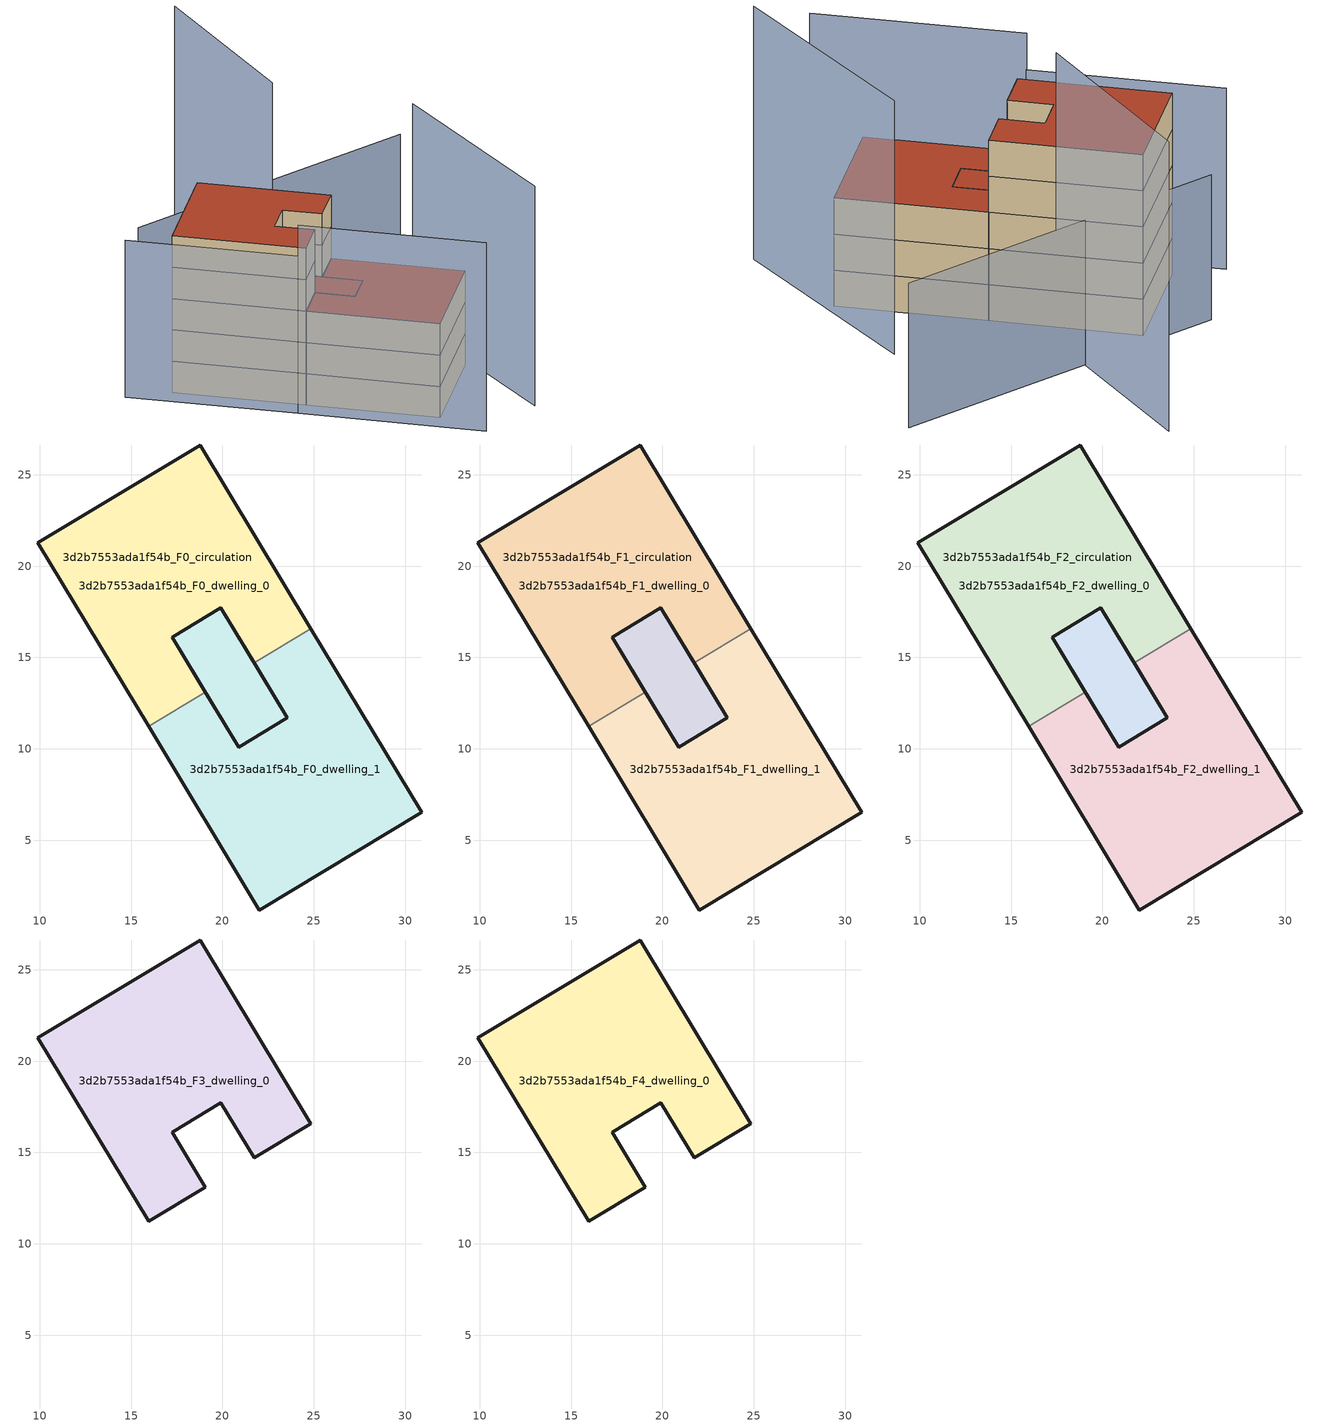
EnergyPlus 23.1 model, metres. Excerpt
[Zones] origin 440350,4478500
3d2b7553ada1f54b_F0_dwelling_0
 floor ground (EU_floor_Construction): 23.55,11.69 20.89,10.09 19.07,13.1 17.26,16.12 19.92,17.72 21.74,14.71 z0; 18.8,26.63 24.85,16.58 21.74,14.71 19.92,17.72 17.26,16.12 19.07,13.1 15.96,11.23 9.91,21.28 z0
 wall outside (EU_wall_Construction): 19.07,13.1 17.26,16.12 19.92,17.72 21.74,14.71 / 24.85,16.58 18.8,26.63 9.91,21.28 15.96,11.23 z0:3
 wall to 3d2b7553ada1f54b_F0_dwelling_1 (EU_wall_Construction): 15.96,11.23 19.07,13.1 / 21.74,14.71 24.85,16.58 z0:3
3d2b7553ada1f54b_F0_dwelling_1
 floor ground (EU_floor_Construction): 24.85,16.58 30.9,6.53 22.01,1.18 15.96,11.23 19.07,13.1 20.89,10.09 23.55,11.69 21.74,14.71 z0; 21.74,14.71 23.55,11.69 20.89,10.09 19.07,13.1 17.26,16.12 19.92,17.72 z0
 wall outside (EU_wall_Construction): 21.74,14.71 23.55,11.69 20.89,10.09 19.07,13.1 / 15.96,11.23 22.01,1.18 30.9,6.53 24.85,16.58 z0:3
3d2b7553ada1f54b_F0_circulation
 floor ground (EU_floor_Construction): 18.8,26.63 24.85,16.58 21.74,14.71 19.92,17.72 17.26,16.12 19.07,13.1 15.96,11.23 9.91,21.28 z0; 21.74,14.71 23.55,11.69 20.89,10.09 19.07,13.1 17.26,16.12 19.92,17.72 z0; 24.85,16.58 30.9,6.53 22.01,1.18 15.96,11.23 19.07,13.1 20.89,10.09 23.55,11.69 21.74,14.71 z0
 wall outside (EU_wall_Construction): 20.89,10.09 23.55,11.69 19.92,17.72 17.26,16.12 20.89,10.09 z0:3
3d2b7553ada1f54b_F1_dwelling_0
 floor outside (EU_floor_Construction): 18.8,26.63 24.85,16.58 21.74,14.71 19.92,17.72 17.26,16.12 19.07,13.1 15.96,11.23 9.91,21.28 z3; 21.74,14.71 23.55,11.69 20.89,10.09 19.07,13.1 17.26,16.12 19.92,17.72 z3
 wall outside (EU_wall_Construction): 19.07,13.1 17.26,16.12 19.92,17.72 21.74,14.71 / 24.85,16.58 18.8,26.63 9.91,21.28 15.96,11.23 z3:6
 wall to 3d2b7553ada1f54b_F1_dwelling_1 (EU_wall_Construction): 15.96,11.23 19.07,13.1 / 21.74,14.71 24.85,16.58 z3:6
3d2b7553ada1f54b_F1_dwelling_1
 floor to 3d2b7553ada1f54b_F0_dwelling_1 (EU_floor_Construction): 24.85,16.58 30.9,6.53 22.01,1.18 15.96,11.23 19.07,13.1 20.89,10.09 23.55,11.69 21.74,14.71 z3; 21.74,14.71 23.55,11.69 20.89,10.09 19.07,13.1 17.26,16.12 19.92,17.72 z3
 wall outside (EU_wall_Construction): 21.74,14.71 23.55,11.69 20.89,10.09 19.07,13.1 / 15.96,11.23 22.01,1.18 30.9,6.53 24.85,16.58 z3:6
3d2b7553ada1f54b_F1_circulation
 floor outside (EU_floor_Construction): 21.74,14.71 23.55,11.69 20.89,10.09 19.07,13.1 17.26,16.12 19.92,17.72 z3; 24.85,16.58 30.9,6.53 22.01,1.18 15.96,11.23 19.07,13.1 20.89,10.09 23.55,11.69 21.74,14.71 z3
 floor to 3d2b7553ada1f54b_F0_circulation (EU_floor_Construction): 18.8,26.63 24.85,16.58 21.74,14.71 19.92,17.72 17.26,16.12 19.07,13.1 15.96,11.23 9.91,21.28 z3
 wall outside (EU_wall_Construction): 20.89,10.09 23.55,11.69 19.92,17.72 17.26,16.12 20.89,10.09 z3:6
3d2b7553ada1f54b_F2_dwelling_0
 floor outside (EU_floor_Construction): 18.8,26.63 24.85,16.58 21.74,14.71 19.92,17.72 17.26,16.12 19.07,13.1 15.96,11.23 9.91,21.28 z6; 21.74,14.71 23.55,11.69 20.89,10.09 19.07,13.1 17.26,16.12 19.92,17.72 z6
 wall outside (EU_wall_Construction): 19.07,13.1 17.26,16.12 19.92,17.72 21.74,14.71 / 24.85,16.58 18.8,26.63 9.91,21.28 15.96,11.23 z6:9
 wall to 3d2b7553ada1f54b_F2_dwelling_1 (EU_wall_Construction): 15.96,11.23 19.07,13.1 / 21.74,14.71 24.85,16.58 z6:9
 roof outside (EU_floor_Construction): 23.55,11.69 21.74,14.71 19.92,17.72 17.26,16.12 19.07,13.1 20.89,10.09 z9
3d2b7553ada1f54b_F2_dwelling_1
 floor to 3d2b7553ada1f54b_F1_dwelling_1 (EU_floor_Construction): 24.85,16.58 30.9,6.53 22.01,1.18 15.96,11.23 19.07,13.1 20.89,10.09 23.55,11.69 21.74,14.71 z6; 21.74,14.71 23.55,11.69 20.89,10.09 19.07,13.1 17.26,16.12 19.92,17.72 z6
 wall outside (EU_wall_Construction): 21.74,14.71 23.55,11.69 20.89,10.09 19.07,13.1 / 15.96,11.23 22.01,1.18 30.9,6.53 24.85,16.58 z6:9
 roof outside (EU_roof_Construction): 30.9,6.53 24.85,16.58 21.74,14.71 23.55,11.69 20.89,10.09 19.07,13.1 15.96,11.23 22.01,1.18 z9; 23.55,11.69 21.74,14.71 19.92,17.72 17.26,16.12 19.07,13.1 20.89,10.09 z9
3d2b7553ada1f54b_F2_circulation
 floor outside (EU_floor_Construction): 21.74,14.71 23.55,11.69 20.89,10.09 19.07,13.1 17.26,16.12 19.92,17.72 z6; 24.85,16.58 30.9,6.53 22.01,1.18 15.96,11.23 19.07,13.1 20.89,10.09 23.55,11.69 21.74,14.71 z6
 floor to 3d2b7553ada1f54b_F1_circulation (EU_floor_Construction): 18.8,26.63 24.85,16.58 21.74,14.71 19.92,17.72 17.26,16.12 19.07,13.1 15.96,11.23 9.91,21.28 z6
 wall outside (EU_wall_Construction): 20.89,10.09 23.55,11.69 19.92,17.72 17.26,16.12 20.89,10.09 z6:9
 roof outside (EU_roof_Construction): 21.74,14.71 24.85,16.58 18.8,26.63 9.91,21.28 15.96,11.23 19.07,13.1 17.26,16.12 19.92,17.72 z9; 23.55,11.69 21.74,14.71 19.92,17.72 17.26,16.12 19.07,13.1 20.89,10.09 z9; 30.9,6.53 24.85,16.58 21.74,14.71 23.55,11.69 20.89,10.09 19.07,13.1 15.96,11.23 22.01,1.18 z9
3d2b7553ada1f54b_F3_dwelling_0
 floor to 3d2b7553ada1f54b_F2_dwelling_0 (EU_floor_Construction): 18.8,26.63 24.85,16.58 21.74,14.71 19.92,17.72 17.26,16.12 19.07,13.1 15.96,11.23 9.91,21.28 z9
 wall outside (EU_wall_Construction): 18.8,26.63 9.91,21.28 15.96,11.23 19.07,13.1 17.26,16.12 19.92,17.72 21.74,14.71 24.85,16.58 18.8,26.63 z9:12
3d2b7553ada1f54b_F4_dwelling_0
 floor to 3d2b7553ada1f54b_F3_dwelling_0 (EU_floor_Construction): 18.8,26.63 24.85,16.58 21.74,14.71 19.92,17.72 17.26,16.12 19.07,13.1 15.96,11.23 9.91,21.28 z12
 wall outside (EU_wall_Construction): 18.8,26.63 9.91,21.28 15.96,11.23 19.07,13.1 17.26,16.12 19.92,17.72 21.74,14.71 24.85,16.58 18.8,26.63 z12:15
 roof outside (EU_roof_Construction): 21.74,14.71 24.85,16.58 18.8,26.63 9.91,21.28 15.96,11.23 19.07,13.1 17.26,16.12 19.92,17.72 z15
shading: 29.21,-3.16 33.66,15.22 z0:21; 24.01,22.67 29.12,38.82 z0:24; 41.88,24.36 13.44,28.51 z0:12; 14.35,10.66 22.84,-3.41 z0:18; 6.55,23.63 14.38,10.67 z0:15
[Building]
EU S2 Campaign: North Axis=0; Terrain=City; Solar Distribution=FullExterior
[Site:Location]
Madrid: Latitude=40.5; Longitude=-3.5; Time Zone=1; Elevation=609
[SizingPeriod:WeatherFileDays]
AnnualSizingPeriod: Begin Month=1; Begin Day of Month=1; End Month=12; End Day of Month=31; Day of Week for Start Day=Monday; Use Weather File Daylight Saving Period=No; Use Weather File Rain and Snow Indicators=No
[MATERIAL]
EU_InternalMass_Material: Roughness=MediumRough; Thickness=0.1; Conductivity=1; Density=1800; Specific Heat=900; Thermal Absorptance=0.9; Solar Absorptance=0.7; Visible Absorptance=0.7
[MATERIAL:NOMASS] Roughness=MediumRough; Thermal Absorptance=0.9; Solar Absorptance=0.7; Visible Absorptance=0.7
Name | Thermal Resistance
EU_wall_NoMass | 0.609216
EU_roof_NoMass | 0.513268
EU_floor_NoMass | 0.568163
[CONSTRUCTION]
EU_wall_Construction: EU_wall_NoMass
EU_roof_Construction: EU_roof_NoMass
EU_floor_Construction: EU_floor_NoMass
EU_InternalMass_Construction: EU_InternalMass_Material
[ZONE] Type=1; Multiplier=1; Ceiling Height=autocalculate; Floor Area=autocalculate; Part of Total Floor Area=Yes
Name | Volume
3d2b7553ada1f54b_F0_dwelling_0; 3d2b7553ada1f54b_F1_dwelling_0; 3d2b7553ada1f54b_F2_dwelling_0; 3d2b7553ada1f54b_F1_dwelling_1; 3d2b7553ada1f54b_F2_dwelling_1 | 398.123
3d2b7553ada1f54b_F3_dwelling_0; 3d2b7553ada1f54b_F4_dwelling_0 | 332.378
3d2b7553ada1f54b_F0_dwelling_1 | 398.124
3d2b7553ada1f54b_F0_circulation; 3d2b7553ada1f54b_F1_circulation; 3d2b7553ada1f54b_F2_circulation | 730.502
[INTERNALMASS] Construction=EU_InternalMass_Construction
Name | Zone or ZoneList | Surface Area
3d2b7553ada1f54b_F0_dwelling_0_EU_InternalMass | 3d2b7553ada1f54b_F0_dwelling_0 | 110.793
3d2b7553ada1f54b_F0_dwelling_1_EU_InternalMass | 3d2b7553ada1f54b_F0_dwelling_1 | 110.793
3d2b7553ada1f54b_F1_dwelling_0_EU_InternalMass | 3d2b7553ada1f54b_F1_dwelling_0 | 110.793
3d2b7553ada1f54b_F1_dwelling_1_EU_InternalMass | 3d2b7553ada1f54b_F1_dwelling_1 | 110.793
3d2b7553ada1f54b_F2_dwelling_0_EU_InternalMass | 3d2b7553ada1f54b_F2_dwelling_0 | 110.793
3d2b7553ada1f54b_F2_dwelling_1_EU_InternalMass | 3d2b7553ada1f54b_F2_dwelling_1 | 110.793
3d2b7553ada1f54b_F3_dwelling_0_EU_InternalMass | 3d2b7553ada1f54b_F3_dwelling_0 | 244.111
3d2b7553ada1f54b_F4_dwelling_0_EU_InternalMass | 3d2b7553ada1f54b_F4_dwelling_0 | 244.111
[OTHEREQUIPMENT] Fuel Type=Electricity; Design Level Calculation Method=Watts/Area; Power per Zone Floor Area=1; Fraction Latent=0; Fraction Radiant=0; Fraction Lost=0; Carbon Dioxide Generation Rate=0; EndUse Subcategory=EU_Step8_InternalGains
Name | Zone or ZoneList or Space or SpaceList | Schedule
EU_Step8_InternalGain_3d2b7553ada1f54b_F0_dwelling_0_f000 | 3d2b7553ada1f54b_F0_dwelling_0 | EU_Step8_GainSchedule_3d2b7553ada1f54b_F0_dwelling_0_f000
EU_Step8_InternalGain_3d2b7553ada1f54b_F0_dwelling_1_f000 | 3d2b7553ada1f54b_F0_dwelling_1 | EU_Step8_GainSchedule_3d2b7553ada1f54b_F0_dwelling_1_f000
EU_Step8_InternalGain_3d2b7553ada1f54b_F1_dwelling_0_f000 | 3d2b7553ada1f54b_F1_dwelling_0 | EU_Step8_GainSchedule_3d2b7553ada1f54b_F1_dwelling_0_f000
EU_Step8_InternalGain_3d2b7553ada1f54b_F1_dwelling_1_f000 | 3d2b7553ada1f54b_F1_dwelling_1 | EU_Step8_GainSchedule_3d2b7553ada1f54b_F1_dwelling_1_f000
EU_Step8_InternalGain_3d2b7553ada1f54b_F2_dwelling_0_f000 | 3d2b7553ada1f54b_F2_dwelling_0 | EU_Step8_GainSchedule_3d2b7553ada1f54b_F2_dwelling_0_f000
EU_Step8_InternalGain_3d2b7553ada1f54b_F2_dwelling_1_f000 | 3d2b7553ada1f54b_F2_dwelling_1 | EU_Step8_GainSchedule_3d2b7553ada1f54b_F2_dwelling_1_f000
EU_Step8_InternalGain_3d2b7553ada1f54b_F3_dwelling_0_f000 | 3d2b7553ada1f54b_F3_dwelling_0 | EU_Step8_GainSchedule_3d2b7553ada1f54b_F3_dwelling_0_f000
EU_Step8_InternalGain_3d2b7553ada1f54b_F4_dwelling_0_f000 | 3d2b7553ada1f54b_F4_dwelling_0 | EU_Step8_GainSchedule_3d2b7553ada1f54b_F4_dwelling_0_f000
[ZONEINFILTRATION:DESIGNFLOWRATE] Schedule=EU_AlwaysOn; Design Flow Rate Calculation Method=Flow/Area; Flow Rate per Floor Area=0.0005; Constant Term Coefficient=1; Temperature Term Coefficient=0; Velocity Term Coefficient=0; Velocity Squared Term Coefficient=0
Name | Zone or ZoneList or Space or SpaceList
EU_Circulation_Infiltration_3d2b7553ada1f54b_F0_circulation | 3d2b7553ada1f54b_F0_circulation
EU_Circulation_Infiltration_3d2b7553ada1f54b_F1_circulation | 3d2b7553ada1f54b_F1_circulation
EU_Circulation_Infiltration_3d2b7553ada1f54b_F2_circulation | 3d2b7553ada1f54b_F2_circulation
[ZONEVENTILATION:DESIGNFLOWRATE] Schedule=EU_AlwaysOn; Design Flow Rate Calculation Method=AirChanges/Hour; Air Changes per Hour=0.752966; Ventilation Type=Natural; Fan Pressure Rise=0; Fan Total Efficiency=1; Constant Term Coefficient=1; Temperature Term Coefficient=0; Velocity Term Coefficient=0; Velocity Squared Term Coefficient=0; Minimum Indoor Temperature=-100; Maximum Indoor Temperature=100; Delta Temperature=-100; Minimum Outdoor Temperature=-100; Maximum Outdoor Temperature=100; Maximum Wind Speed=40
Name | Zone or ZoneList or Space or SpaceList
EU_ConstantAir_3d2b7553ada1f54b_F0_dwelling_0 | 3d2b7553ada1f54b_F0_dwelling_0
EU_ConstantAir_3d2b7553ada1f54b_F0_dwelling_1 | 3d2b7553ada1f54b_F0_dwelling_1
EU_ConstantAir_3d2b7553ada1f54b_F1_dwelling_0 | 3d2b7553ada1f54b_F1_dwelling_0
EU_ConstantAir_3d2b7553ada1f54b_F1_dwelling_1 | 3d2b7553ada1f54b_F1_dwelling_1
EU_ConstantAir_3d2b7553ada1f54b_F2_dwelling_0 | 3d2b7553ada1f54b_F2_dwelling_0
EU_ConstantAir_3d2b7553ada1f54b_F2_dwelling_1 | 3d2b7553ada1f54b_F2_dwelling_1
EU_ConstantAir_3d2b7553ada1f54b_F3_dwelling_0 | 3d2b7553ada1f54b_F3_dwelling_0
EU_ConstantAir_3d2b7553ada1f54b_F4_dwelling_0 | 3d2b7553ada1f54b_F4_dwelling_0
[HVACTEMPLATE:THERMOSTAT] Constant Heating Setpoint=20; Constant Cooling Setpoint=50
EU_HeatOnly_3d2b7553ada1f54b_F0_dwelling_0; EU_HeatOnly_3d2b7553ada1f54b_F0_dwelling_1; EU_HeatOnly_3d2b7553ada1f54b_F1_dwelling_0; EU_HeatOnly_3d2b7553ada1f54b_F1_dwelling_1; EU_HeatOnly_3d2b7553ada1f54b_F2_dwelling_0; EU_HeatOnly_3d2b7553ada1f54b_F2_dwelling_1; EU_HeatOnly_3d2b7553ada1f54b_F3_dwelling_0; EU_HeatOnly_3d2b7553ada1f54b_F4_dwelling_0
[HVACTEMPLATE:ZONE:IDEALLOADSAIRSYSTEM] System Availability Schedule=EU_AlwaysOn; Maximum Heating Supply Air Temperature=50; Minimum Cooling Supply Air Temperature=13; Maximum Heating Supply Air Humidity Ratio=0.0156; Minimum Cooling Supply Air Humidity Ratio=0.0077; Heating Limit=NoLimit; Cooling Limit=NoLimit; Heating Availability Schedule=EU_AlwaysOn; Cooling Availability Schedule=EU_CoolingOff; Dehumidification Control Type=ConstantSensibleHeatRatio; Cooling Sensible Heat Ratio=0.7; Dehumidification Setpoint=60; Humidification Control Type=None; Humidification Setpoint=30; Outdoor Air Method=None; Outdoor Air Flow Rate per Person=0.00944; Outdoor Air Flow Rate per Zone Floor Area=0; Outdoor Air Flow Rate per Zone=0; Demand Controlled Ventilation Type=None; Outdoor Air Economizer Type=NoEconomizer; Heat Recovery Type=None; Sensible Heat Recovery Effectiveness=0.7; Latent Heat Recovery Effectiveness=0.65
Name | Template Thermostat
3d2b7553ada1f54b_F0_dwelling_0 | EU_HeatOnly_3d2b7553ada1f54b_F0_dwelling_0
3d2b7553ada1f54b_F0_dwelling_1 | EU_HeatOnly_3d2b7553ada1f54b_F0_dwelling_1
3d2b7553ada1f54b_F1_dwelling_0 | EU_HeatOnly_3d2b7553ada1f54b_F1_dwelling_0
3d2b7553ada1f54b_F1_dwelling_1 | EU_HeatOnly_3d2b7553ada1f54b_F1_dwelling_1
3d2b7553ada1f54b_F2_dwelling_0 | EU_HeatOnly_3d2b7553ada1f54b_F2_dwelling_0
3d2b7553ada1f54b_F2_dwelling_1 | EU_HeatOnly_3d2b7553ada1f54b_F2_dwelling_1
3d2b7553ada1f54b_F3_dwelling_0 | EU_HeatOnly_3d2b7553ada1f54b_F3_dwelling_0
3d2b7553ada1f54b_F4_dwelling_0 | EU_HeatOnly_3d2b7553ada1f54b_F4_dwelling_0
[SIZING:ZONE] Zone Cooling Design Supply Air Temperature Input Method=SupplyAirTemperature; Zone Cooling Design Supply Air Temperature=13; Zone Heating Design Supply Air Temperature Input Method=SupplyAirTemperature; Zone Heating Design Supply Air Temperature=50; Zone Cooling Design Supply Air Humidity Ratio=0.008; Zone Heating Design Supply Air Humidity Ratio=0.008; Cooling Design Air Flow Method=DesignDay; Cooling Design Air Flow Rate=0; Cooling Minimum Air Flow per Zone Floor Area=0.000762; Cooling Minimum Air Flow=0; Cooling Minimum Air Flow Fraction=0.2; Heating Design Air Flow Method=DesignDay; Heating Design Air Flow Rate=0; Heating Maximum Air Flow per Zone Floor Area=0.002032; Heating Maximum Air Flow=0.141576; Heating Maximum Air Flow Fraction=0.3; Account for Dedicated Outdoor Air System=No; Dedicated Outdoor Air System Control Strategy=NeutralSupplyAir; Dedicated Outdoor Air Low Setpoint Temperature for Design=autosize; Dedicated Outdoor Air High Setpoint Temperature for Design=autosize; Zone Load Sizing Method=Sensible Load Only No Latent Load; Zone Latent Cooling Design Supply Air Humidity Ratio Input Method=HumidityRatioDifference; Zone Cooling Design Supply Air Humidity Ratio Difference=0.005; Zone Latent Heating Design Supply Air Humidity Ratio Input Method=HumidityRatioDifference; Zone Humidification Design Supply Air Humidity Ratio Difference=0.005
3d2b7553ada1f54b_F0_dwelling_0; 3d2b7553ada1f54b_F0_dwelling_1; 3d2b7553ada1f54b_F1_dwelling_0; 3d2b7553ada1f54b_F1_dwelling_1; 3d2b7553ada1f54b_F2_dwelling_0; 3d2b7553ada1f54b_F2_dwelling_1; 3d2b7553ada1f54b_F3_dwelling_0; 3d2b7553ada1f54b_F4_dwelling_0
[SCHEDULE:CONSTANT]
Name | Hourly Value
EU_AlwaysOn | 1
EU_CoolingOff | 0
[SCHEDULE:FILE] Column Number=1; Rows to Skip at Top=0; Number of Hours of Data=8760; Column Separator=Comma; Interpolate to Timestep=No; Minutes per Item=60; Adjust Schedule for Daylight Savings=Yes
Name | File
EU_Step8_GainSchedule_3d2b7553ada1f54b_F0_dwelling_0_f000 | ../../schedules/3d2b7553ada1f54b/3d2b7553ada1f54b_F0_dwelling_0_f000_gain.csv
EU_Step8_GainSchedule_3d2b7553ada1f54b_F0_dwelling_1_f000 | ../../schedules/3d2b7553ada1f54b/3d2b7553ada1f54b_F0_dwelling_1_f000_gain.csv
EU_Step8_GainSchedule_3d2b7553ada1f54b_F1_dwelling_0_f000 | ../../schedules/3d2b7553ada1f54b/3d2b7553ada1f54b_F1_dwelling_0_f000_gain.csv
EU_Step8_GainSchedule_3d2b7553ada1f54b_F1_dwelling_1_f000 | ../../schedules/3d2b7553ada1f54b/3d2b7553ada1f54b_F1_dwelling_1_f000_gain.csv
EU_Step8_GainSchedule_3d2b7553ada1f54b_F2_dwelling_0_f000 | ../../schedules/3d2b7553ada1f54b/3d2b7553ada1f54b_F2_dwelling_0_f000_gain.csv
EU_Step8_GainSchedule_3d2b7553ada1f54b_F2_dwelling_1_f000 | ../../schedules/3d2b7553ada1f54b/3d2b7553ada1f54b_F2_dwelling_1_f000_gain.csv
EU_Step8_GainSchedule_3d2b7553ada1f54b_F3_dwelling_0_f000 | ../../schedules/3d2b7553ada1f54b/3d2b7553ada1f54b_F3_dwelling_0_f000_gain.csv
EU_Step8_GainSchedule_3d2b7553ada1f54b_F4_dwelling_0_f000 | ../../schedules/3d2b7553ada1f54b/3d2b7553ada1f54b_F4_dwelling_0_f000_gain.csv
